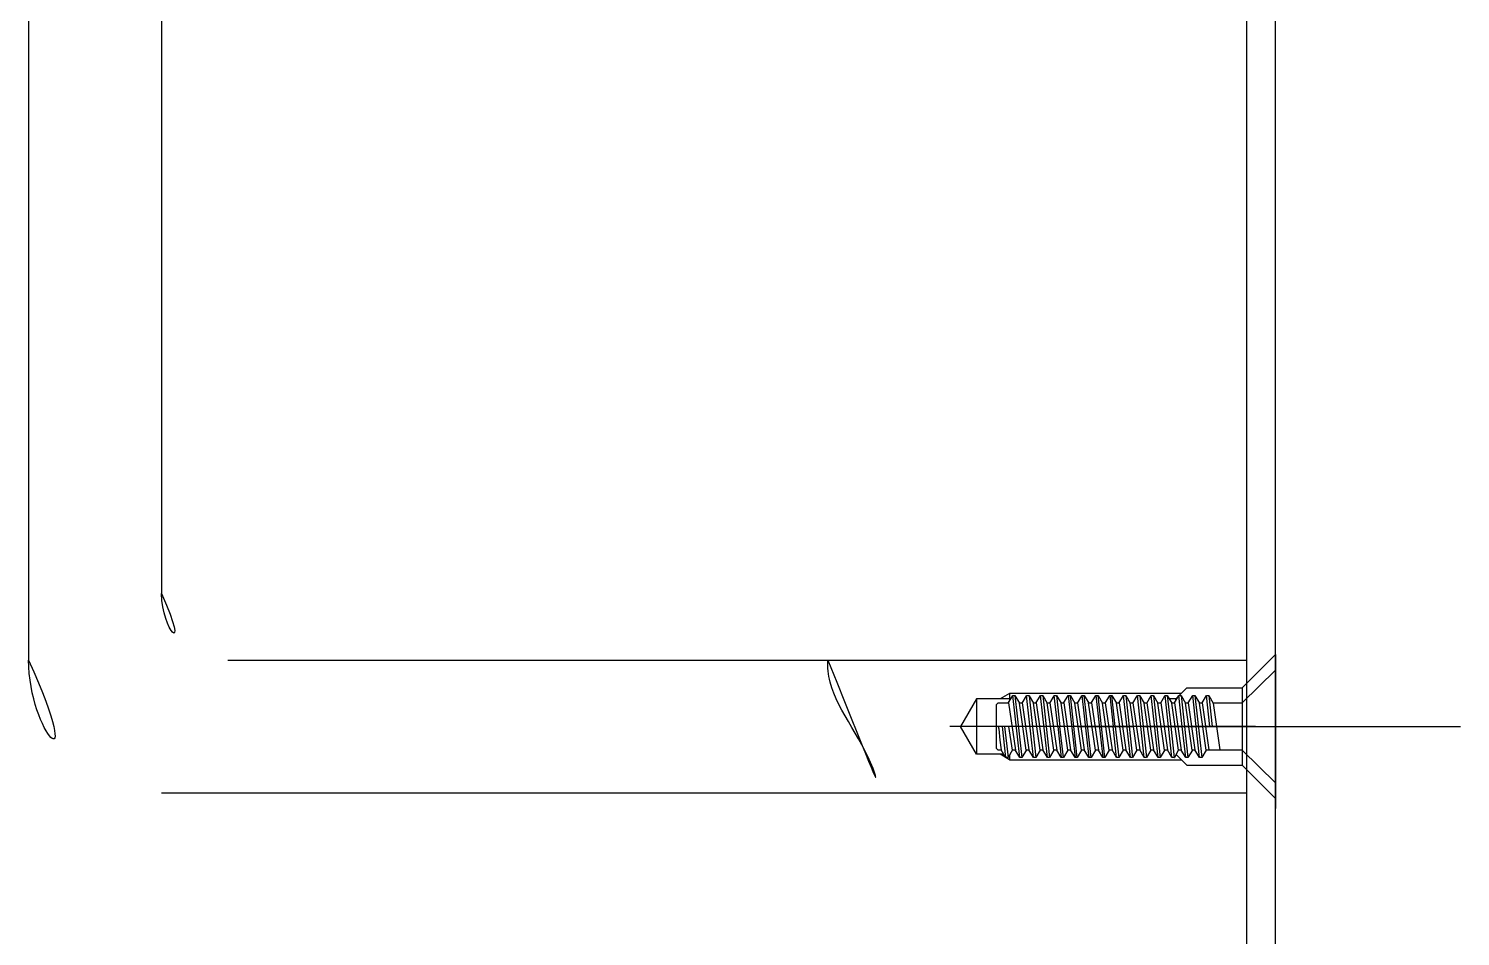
# Model space of a CAD drawing. Extents: x 16296660632 to 16296681112, y -37409619871 to -37409616634.
# Drawn here: x 16296680047.2 to 16296680111.8, y -37409617579.9 to -37409617538.9 of the extents above; entities that cross this region are included whole.
import ezdxf

# ---------------------------------------------------------------- set-up
doc = ezdxf.new("R2010")
doc.units = 0
doc.header["$LTSCALE"] = 10
doc.header["$MEASUREMENT"] = 0
doc.linetypes.add('CENTER', pattern=[2, 1.25, -0.25, 0.25, -0.25])
doc.layers.get('0').update_dxf_attribs({"linetype": 'CONTINUOUS'})
doc.layers.add('DEFAULT_1', color=7, linetype='CENTER')
doc.layers.add('MAKE2D_VISIBLE_LINES', color=7, linetype='CONTINUOUS')
pattern_1 = [(45, (16296679670.6948, -37409617806.8364), (-1.767767, 1.767767), [])]

msp = doc.modelspace()

# ---------------------------------------------------------------- hatches: boundary and pattern name
at = {"linetype": 'Continuous'}
h = msp.add_hatch(dxfattribs=at)
h.set_pattern_fill('ANSI31', color=2, scale=20, style=0)
h.set_pattern_definition(pattern_1)
edge = h.paths.add_edge_path()
edge.add_line((16296680089.992, -37409617569.128), (16296680091.062, -37409617569.128))
edge.add_line((16296680091.062, -37409617569.128), (16296680091.492, -37409617568.88))
edge.add_line((16296680091.492, -37409617568.88), (16296680099.241, -37409617568.88))
edge.add_line((16296680099.241, -37409617568.88), (16296680099.492, -37409617568.628))
edge.add_line((16296680099.492, -37409617568.628), (16296680101.992, -37409617568.628))
edge.add_line((16296680101.992, -37409617568.628), (16296680102.193, -37409617568.428))
edge.add_line((16296680102.193, -37409617568.428), (16296680102.193, -37409617568.014))
edge.add_line((16296680102.193, -37409617568.014), (16296680102.193, -37409617568.005))
edge.add_line((16296680102.193, -37409617568.005), (16296680102.193, -37409617567.378))
edge.add_line((16296680102.193, -37409617567.378), (16296680083.289, -37409617567.378))
edge.add_spline(control_points=[(16296680083.289, -37409617567.378), (16296680083.27, -37409617567.708), (16296680083.414, -37409617569.38), (16296680085.214, -37409617571.346), (16296680085.554, -37409617573.098), (16296680085.583, -37409617573.378)], knot_values=[3.822493, 3.822493, 3.822493, 3.822493, 4.3956, 6.71664, 7.154617, 7.154617, 7.154617, 7.154617], degree=3, periodic=0)
edge.add_line((16296680085.583, -37409617573.378), (16296680102.193, -37409617573.378))
edge.add_line((16296680102.193, -37409617573.378), (16296680102.193, -37409617572.329))
edge.add_line((16296680102.193, -37409617572.329), (16296680101.992, -37409617572.128))
edge.add_line((16296680101.992, -37409617572.128), (16296680099.492, -37409617572.128))
edge.add_line((16296680099.492, -37409617572.128), (16296680099.241, -37409617571.877))
edge.add_line((16296680099.241, -37409617571.877), (16296680091.492, -37409617571.877))
edge.add_line((16296680091.492, -37409617571.877), (16296680091.323, -37409617571.78))
edge.add_line((16296680091.323, -37409617571.78), (16296680091.318, -37409617571.78))
edge.add_line((16296680091.318, -37409617571.78), (16296680091.315, -37409617571.775))
edge.add_line((16296680091.315, -37409617571.775), (16296680091.062, -37409617571.628))
edge.add_line((16296680091.062, -37409617571.628), (16296680089.992, -37409617571.628))
edge.add_line((16296680089.992, -37409617571.628), (16296680089.271, -37409617570.378))
edge.add_line((16296680089.271, -37409617570.378), (16296680089.992, -37409617569.128))
h = msp.add_hatch(dxfattribs=at)
h.set_pattern_fill('ANSI31', color=2, scale=20, style=0)
h.set_pattern_definition(pattern_1)
edge = h.paths.add_edge_path()
edge.add_line((16296680089.992, -37409617569.128), (16296680091.062, -37409617569.128))
edge.add_line((16296680091.062, -37409617569.128), (16296680091.492, -37409617568.88))
edge.add_line((16296680091.492, -37409617568.88), (16296680099.241, -37409617568.88))
edge.add_line((16296680099.241, -37409617568.88), (16296680099.492, -37409617568.628))
edge.add_line((16296680099.492, -37409617568.628), (16296680101.992, -37409617568.628))
edge.add_line((16296680101.992, -37409617568.628), (16296680102.193, -37409617568.428))
edge.add_line((16296680102.193, -37409617568.428), (16296680102.193, -37409617568.014))
edge.add_line((16296680102.193, -37409617568.014), (16296680102.193, -37409617568.005))
edge.add_line((16296680102.193, -37409617568.005), (16296680102.193, -37409617567.378))
edge.add_line((16296680102.193, -37409617567.378), (16296680083.289, -37409617567.378))
edge.add_spline(control_points=[(16296680083.289, -37409617567.378), (16296680083.27, -37409617567.708), (16296680083.414, -37409617569.38), (16296680085.214, -37409617571.346), (16296680085.554, -37409617573.098), (16296680085.583, -37409617573.378)], knot_values=[3.822493, 3.822493, 3.822493, 3.822493, 4.3956, 6.71664, 7.154617, 7.154617, 7.154617, 7.154617], degree=3, periodic=0)
edge.add_line((16296680085.583, -37409617573.378), (16296680102.193, -37409617573.378))
edge.add_line((16296680102.193, -37409617573.378), (16296680102.193, -37409617572.329))
edge.add_line((16296680102.193, -37409617572.329), (16296680101.992, -37409617572.128))
edge.add_line((16296680101.992, -37409617572.128), (16296680099.492, -37409617572.128))
edge.add_line((16296680099.492, -37409617572.128), (16296680099.241, -37409617571.877))
edge.add_line((16296680099.241, -37409617571.877), (16296680091.492, -37409617571.877))
edge.add_line((16296680091.492, -37409617571.877), (16296680091.323, -37409617571.78))
edge.add_line((16296680091.323, -37409617571.78), (16296680091.318, -37409617571.78))
edge.add_line((16296680091.318, -37409617571.78), (16296680091.315, -37409617571.775))
edge.add_line((16296680091.315, -37409617571.775), (16296680091.062, -37409617571.628))
edge.add_line((16296680091.062, -37409617571.628), (16296680089.992, -37409617571.628))
edge.add_line((16296680089.992, -37409617571.628), (16296680089.271, -37409617570.378))
edge.add_line((16296680089.271, -37409617570.378), (16296680089.992, -37409617569.128))

# ---------------------------------------------------------------- linework, layer by layer
at = {"color": 7, "linetype": 'Continuous'}
for p, q in [((16296680102.192, -37409617032.378), (16296680102.192, -37409617693.078)), ((16296680103.492, -37409617692.878), (16296680103.492, -37409617032.378)), ((16296680091.492, -37409617568.88), (16296680091.492, -37409617569.215)), ((16296680091.492, -37409617568.88), (16296680091.492, -37409617569.215)), ((16296680089.992, -37409617569.128), (16296680089.992, -37409617571.628)), ((16296680089.992, -37409617569.128), (16296680089.992, -37409617571.628)), ((16296680091.492, -37409617571.667), (16296680091.492, -37409617571.877)), ((16296680091.492, -37409617571.667), (16296680091.492, -37409617571.877))]:
    msp.add_line(p, q, dxfattribs=at)
at = {"color": 7}
for p, q in [((16296680047.192, -37409617508.378), (16296680047.192, -37409617567.378)), ((16296680053.192, -37409617511.378), (16296680053.192, -37409617564.378)), ((16296680056.192, -37409617567.378), (16296680102.192, -37409617567.378)), ((16296680053.192, -37409617573.378), (16296680102.192, -37409617573.378))]:
    msp.add_line(p, q, dxfattribs=at)
at = {"linetype": 'Continuous'}
for p, q in [((16296680103.492, -37409617567.128), (16296680101.992, -37409617568.628)), ((16296680103.492, -37409617567.128), (16296680101.992, -37409617568.628)), ((16296680103.492, -37409617567.128), (16296680103.492, -37409617573.628)), ((16296680103.492, -37409617567.128), (16296680103.492, -37409617573.628)), ((16296680102.193, -37409617568.014), (16296680102.193, -37409617570.378)), ((16296680102.193, -37409617568.014), (16296680102.193, -37409617570.378)), ((16296680091.492, -37409617568.88), (16296680091.062, -37409617569.128)), ((16296680091.492, -37409617568.88), (16296680091.062, -37409617569.128)), ((16296680099.492, -37409617568.628), (16296680098.992, -37409617569.128)), ((16296680099.492, -37409617568.628), (16296680098.992, -37409617569.128)), ((16296680101.992, -37409617568.628), (16296680101.992, -37409617569.313)), ((16296680101.992, -37409617568.628), (16296680101.992, -37409617569.313)), ((16296680089.992, -37409617569.128), (16296680089.271, -37409617570.378)), ((16296680089.992, -37409617569.128), (16296680089.271, -37409617570.378)), ((16296680091.492, -37409617569.128), (16296680089.992, -37409617569.128)), ((16296680091.492, -37409617569.128), (16296680089.992, -37409617569.128)), ((16296680098.992, -37409617569.128), (16296680098.702, -37409617569.128)), ((16296680098.992, -37409617569.128), (16296680098.702, -37409617569.128)), ((16296680098.992, -37409617569.215), (16296680098.992, -37409617569.128)), ((16296680098.992, -37409617569.215), (16296680098.992, -37409617569.128)), ((16296680089.992, -37409617571.628), (16296680089.271, -37409617570.378)), ((16296680089.992, -37409617571.628), (16296680089.271, -37409617570.378)), ((16296680102.193, -37409617570.478), (16296680102.193, -37409617574.077)), ((16296680102.193, -37409617570.478), (16296680102.193, -37409617574.077)), ((16296680103.493, -37409617570.478), (16296680103.493, -37409617574.077)), ((16296680103.493, -37409617570.478), (16296680103.493, -37409617574.077)), ((16296680091.23, -37409617571.628), (16296680089.992, -37409617571.628)), ((16296680091.23, -37409617571.628), (16296680089.992, -37409617571.628)), ((16296680091.492, -37409617571.877), (16296680091.062, -37409617571.628)), ((16296680091.492, -37409617571.877), (16296680091.062, -37409617571.628)), ((16296680099.492, -37409617572.128), (16296680099.007, -37409617571.642)), ((16296680099.492, -37409617572.128), (16296680099.007, -37409617571.642)), ((16296680101.992, -37409617571.445), (16296680101.992, -37409617572.128)), ((16296680101.992, -37409617571.445), (16296680101.992, -37409617572.128)), ((16296680103.492, -37409617573.628), (16296680101.992, -37409617572.128)), ((16296680103.492, -37409617573.628), (16296680101.992, -37409617572.128))]:
    msp.add_line(p, q, dxfattribs=at)
at = {"color": 2, "linetype": 'Continuous'}
for p, q in [((16296680101.992, -37409617569.313), (16296680103.492, -37409617567.838)), ((16296680101.992, -37409617569.313), (16296680103.492, -37409617567.838)), ((16296680100.675, -37409617569.313), (16296680101.992, -37409617569.313)), ((16296680100.675, -37409617569.313), (16296680101.992, -37409617569.313)), ((16296680101.992, -37409617569.313), (16296680101.992, -37409617571.445)), ((16296680101.992, -37409617569.313), (16296680101.992, -37409617571.445)), ((16296680099.447, -37409617571.78), (16296680099.246, -37409617571.441)), ((16296680099.447, -37409617571.78), (16296680099.246, -37409617571.441)), ((16296680101.993, -37409617571.445), (16296680103.493, -37409617572.919)), ((16296680101.993, -37409617571.445), (16296680103.493, -37409617572.919))]:
    msp.add_line(p, q, dxfattribs=at)
at = {"linetype": 'CENTER'}
for p, q in [((16296680099.241, -37409617568.88), (16296680091.492, -37409617568.88)), ((16296680099.241, -37409617568.88), (16296680091.492, -37409617568.88)), ((16296680099.492, -37409617568.628), (16296680101.992, -37409617568.628)), ((16296680099.492, -37409617568.628), (16296680101.992, -37409617568.628)), ((16296680091.492, -37409617571.877), (16296680099.241, -37409617571.877)), ((16296680091.492, -37409617571.877), (16296680099.241, -37409617571.877)), ((16296680099.492, -37409617572.128), (16296680101.992, -37409617572.128)), ((16296680099.492, -37409617572.128), (16296680101.992, -37409617572.128))]:
    msp.add_line(p, q, dxfattribs=at)
at = {"color": 2}
for p, q in [((16296680099.436, -37409617569.316), (16296680099.559, -37409617569.316)), ((16296680099.436, -37409617569.316), (16296680099.559, -37409617569.316)), ((16296680100.056, -37409617569.316), (16296680100.186, -37409617569.316)), ((16296680100.056, -37409617569.316), (16296680100.186, -37409617569.316))]:
    msp.add_line(p, q, dxfattribs=at)
at = {"color": 1, "linetype": 'CENTER', "ltscale": 0.2}
for p, q in [((16296680094.608, -37409617570.378), (16296680111.695, -37409617570.378)), ((16296680094.608, -37409617570.378), (16296680111.695, -37409617570.378)), ((16296680097.537, -37409617570.378), (16296680111.848, -37409617570.378)), ((16296680097.537, -37409617570.378), (16296680111.848, -37409617570.378)), ((16296680099.492, -37409617570.378), (16296680103.77, -37409617570.378)), ((16296680099.492, -37409617570.378), (16296680103.77, -37409617570.378))]:
    msp.add_line(p, q, dxfattribs=at)
at = {"color": 7}
for centre, radius in [((16296680056.192, -37409617564.378), 3), ((16296680053.192, -37409617567.378), 6)]:
    msp.add_arc(centre, radius, 180, 270, dxfattribs=at)
at = {"color": 0, "linetype": 'Continuous'}
msp.add_open_spline([(16296680083.289, -37409617567.378), (16296680083.27, -37409617567.708), (16296680083.414, -37409617569.38), (16296680085.214, -37409617571.346), (16296680085.554, -37409617573.098), (16296680085.583, -37409617573.378)], degree=3, knots=[3.822493, 3.822493, 3.822493, 3.822493, 4.3956, 6.71664, 7.154617, 7.154617, 7.154617, 7.154617], dxfattribs=at)
msp.add_open_spline([(16296680083.289, -37409617567.378), (16296680083.27, -37409617567.708), (16296680083.414, -37409617569.38), (16296680085.214, -37409617571.346), (16296680085.554, -37409617573.098), (16296680085.583, -37409617573.378)], degree=3, knots=[3.822493, 3.822493, 3.822493, 3.822493, 4.3956, 6.71664, 7.154617, 7.154617, 7.154617, 7.154617], dxfattribs=at)
at = {"layer": 'DEFAULT_1', "color": 1, "linetype": 'CENTER'}
msp.add_line((16296680102.59, -37409617570.378), (16296680088.786, -37409617570.378), dxfattribs=at)
msp.add_line((16296680102.59, -37409617570.378), (16296680088.786, -37409617570.378), dxfattribs=at)
at = {"layer": 'MAKE2D_VISIBLE_LINES', "color": 2}
for p, q in [((16296680091.432, -37409617569.32), (16296680091.637, -37409617568.977)), ((16296680091.432, -37409617569.32), (16296680091.637, -37409617568.977)), ((16296680091.947, -37409617571.779), (16296680091.637, -37409617568.977)), ((16296680091.637, -37409617568.977), (16296680091.735, -37409617568.977)), ((16296680091.947, -37409617571.779), (16296680091.637, -37409617568.977)), ((16296680091.637, -37409617568.977), (16296680091.735, -37409617568.977)), ((16296680091.735, -37409617568.977), (16296680092.047, -37409617571.779)), ((16296680091.735, -37409617568.977), (16296680091.941, -37409617569.325)), ((16296680091.735, -37409617568.977), (16296680092.047, -37409617571.779)), ((16296680091.735, -37409617568.977), (16296680091.941, -37409617569.325)), ((16296680092.057, -37409617569.32), (16296680092.251, -37409617568.985)), ((16296680092.057, -37409617569.32), (16296680092.251, -37409617568.985)), ((16296680092.259, -37409617568.977), (16296680092.251, -37409617568.985)), ((16296680092.259, -37409617568.977), (16296680092.251, -37409617568.985)), ((16296680092.573, -37409617571.78), (16296680092.26, -37409617568.977)), ((16296680092.573, -37409617571.78), (16296680092.26, -37409617568.977)), ((16296680092.261, -37409617568.977), (16296680092.36, -37409617568.977)), ((16296680092.261, -37409617568.977), (16296680092.36, -37409617568.977)), ((16296680092.369, -37409617568.985), (16296680092.672, -37409617571.78)), ((16296680092.369, -37409617568.985), (16296680092.672, -37409617571.78)), ((16296680092.37, -37409617568.986), (16296680092.566, -37409617569.325)), ((16296680092.37, -37409617568.986), (16296680092.566, -37409617569.325)), ((16296680092.682, -37409617569.32), (16296680092.886, -37409617568.977)), ((16296680092.682, -37409617569.32), (16296680092.886, -37409617568.977)), ((16296680092.886, -37409617568.977), (16296680092.985, -37409617568.977)), ((16296680092.886, -37409617568.977), (16296680092.985, -37409617568.977)), ((16296680093.197, -37409617571.78), (16296680092.886, -37409617568.978)), ((16296680093.197, -37409617571.78), (16296680092.886, -37409617568.978)), ((16296680092.985, -37409617568.977), (16296680093.296, -37409617571.78)), ((16296680092.985, -37409617568.977), (16296680093.192, -37409617569.325)), ((16296680092.985, -37409617568.977), (16296680093.296, -37409617571.78)), ((16296680092.985, -37409617568.977), (16296680093.192, -37409617569.325)), ((16296680093.307, -37409617569.32), (16296680093.501, -37409617568.985)), ((16296680093.307, -37409617569.32), (16296680093.501, -37409617568.985)), ((16296680093.666, -37409617570.378), (16296680093.51, -37409617568.977)), ((16296680093.666, -37409617570.378), (16296680093.51, -37409617568.977)), ((16296680093.511, -37409617568.977), (16296680093.61, -37409617568.977)), ((16296680093.511, -37409617568.977), (16296680093.61, -37409617568.977)), ((16296680093.61, -37409617568.977), (16296680093.766, -37409617570.378)), ((16296680093.61, -37409617568.977), (16296680093.816, -37409617569.325)), ((16296680093.61, -37409617568.977), (16296680093.766, -37409617570.378)), ((16296680093.61, -37409617568.977), (16296680093.816, -37409617569.325)), ((16296680093.932, -37409617569.32), (16296680094.137, -37409617568.977)), ((16296680093.932, -37409617569.32), (16296680094.137, -37409617568.977)), ((16296680094.136, -37409617568.977), (16296680094.235, -37409617568.977)), ((16296680094.136, -37409617568.977), (16296680094.235, -37409617568.977)), ((16296680094.137, -37409617568.977), (16296680094.447, -37409617571.779)), ((16296680094.137, -37409617568.977), (16296680094.447, -37409617571.779)), ((16296680094.546, -37409617571.781), (16296680094.235, -37409617568.977)), ((16296680094.235, -37409617568.977), (16296680094.441, -37409617569.325)), ((16296680094.546, -37409617571.781), (16296680094.235, -37409617568.977)), ((16296680094.235, -37409617568.977), (16296680094.441, -37409617569.325)), ((16296680094.557, -37409617569.32), (16296680094.751, -37409617568.985)), ((16296680094.557, -37409617569.32), (16296680094.751, -37409617568.985)), ((16296680094.751, -37409617568.985), (16296680094.759, -37409617568.977)), ((16296680094.751, -37409617568.985), (16296680094.759, -37409617568.977)), ((16296680094.76, -37409617568.977), (16296680095.073, -37409617571.78)), ((16296680094.76, -37409617568.977), (16296680095.073, -37409617571.78)), ((16296680094.761, -37409617568.977), (16296680094.86, -37409617568.977)), ((16296680094.761, -37409617568.977), (16296680094.86, -37409617568.977)), ((16296680095.173, -37409617571.78), (16296680094.86, -37409617568.977)), ((16296680094.86, -37409617568.977), (16296680095.066, -37409617569.325)), ((16296680095.173, -37409617571.78), (16296680094.86, -37409617568.977)), ((16296680094.86, -37409617568.977), (16296680095.066, -37409617569.325)), ((16296680095.182, -37409617569.32), (16296680095.387, -37409617568.977)), ((16296680095.182, -37409617569.32), (16296680095.387, -37409617568.977)), ((16296680095.387, -37409617568.977), (16296680095.697, -37409617571.78)), ((16296680095.387, -37409617568.977), (16296680095.485, -37409617568.977)), ((16296680095.387, -37409617568.977), (16296680095.697, -37409617571.78)), ((16296680095.387, -37409617568.977), (16296680095.485, -37409617568.977)), ((16296680095.796, -37409617571.78), (16296680095.485, -37409617568.977)), ((16296680095.485, -37409617568.977), (16296680095.692, -37409617569.325)), ((16296680095.796, -37409617571.78), (16296680095.485, -37409617568.977)), ((16296680095.485, -37409617568.977), (16296680095.692, -37409617569.325)), ((16296680095.807, -37409617569.32), (16296680096.012, -37409617568.977)), ((16296680095.807, -37409617569.32), (16296680096.012, -37409617568.977)), ((16296680096.012, -37409617568.977), (16296680096.166, -37409617570.378)), ((16296680096.012, -37409617568.977), (16296680096.11, -37409617568.977)), ((16296680096.012, -37409617568.977), (16296680096.166, -37409617570.378)), ((16296680096.012, -37409617568.977), (16296680096.11, -37409617568.977)), ((16296680096.266, -37409617570.378), (16296680096.11, -37409617568.977)), ((16296680096.11, -37409617568.977), (16296680096.316, -37409617569.325)), ((16296680096.266, -37409617570.378), (16296680096.11, -37409617568.977)), ((16296680096.11, -37409617568.977), (16296680096.316, -37409617569.325)), ((16296680096.432, -37409617569.32), (16296680096.636, -37409617568.977)), ((16296680096.432, -37409617569.32), (16296680096.636, -37409617568.977)), ((16296680096.636, -37409617568.977), (16296680096.735, -37409617568.977)), ((16296680096.636, -37409617568.977), (16296680096.735, -37409617568.977)), ((16296680096.947, -37409617571.779), (16296680096.637, -37409617568.977)), ((16296680096.947, -37409617571.779), (16296680096.637, -37409617568.977)), ((16296680096.735, -37409617568.977), (16296680097.047, -37409617571.779)), ((16296680096.735, -37409617568.977), (16296680096.941, -37409617569.325)), ((16296680096.735, -37409617568.977), (16296680097.047, -37409617571.779)), ((16296680096.735, -37409617568.977), (16296680096.941, -37409617569.325)), ((16296680097.057, -37409617569.32), (16296680097.251, -37409617568.985)), ((16296680097.057, -37409617569.32), (16296680097.251, -37409617568.985)), ((16296680097.259, -37409617568.977), (16296680097.251, -37409617568.985)), ((16296680097.259, -37409617568.977), (16296680097.251, -37409617568.985)), ((16296680097.563, -37409617571.771), (16296680097.26, -37409617568.977)), ((16296680097.563, -37409617571.771), (16296680097.26, -37409617568.977)), ((16296680097.261, -37409617568.977), (16296680097.36, -37409617568.977)), ((16296680097.261, -37409617568.977), (16296680097.36, -37409617568.977)), ((16296680097.369, -37409617568.985), (16296680097.672, -37409617571.78)), ((16296680097.369, -37409617568.985), (16296680097.672, -37409617571.78)), ((16296680097.37, -37409617568.986), (16296680097.566, -37409617569.325)), ((16296680097.37, -37409617568.986), (16296680097.566, -37409617569.325)), ((16296680097.682, -37409617569.32), (16296680097.886, -37409617568.977)), ((16296680097.682, -37409617569.32), (16296680097.886, -37409617568.977)), ((16296680097.886, -37409617568.977), (16296680097.985, -37409617568.977)), ((16296680097.886, -37409617568.977), (16296680097.985, -37409617568.977)), ((16296680098.197, -37409617571.78), (16296680097.886, -37409617568.978)), ((16296680098.197, -37409617571.78), (16296680097.886, -37409617568.978)), ((16296680097.985, -37409617568.977), (16296680098.296, -37409617571.78)), ((16296680097.985, -37409617568.977), (16296680098.192, -37409617569.325)), ((16296680097.985, -37409617568.977), (16296680098.296, -37409617571.78)), ((16296680097.985, -37409617568.977), (16296680098.192, -37409617569.325)), ((16296680098.314, -37409617569.316), (16296680098.501, -37409617568.985)), ((16296680098.314, -37409617569.316), (16296680098.501, -37409617568.985)), ((16296680098.666, -37409617570.378), (16296680098.51, -37409617568.977)), ((16296680098.666, -37409617570.378), (16296680098.51, -37409617568.977)), ((16296680098.511, -37409617568.977), (16296680098.61, -37409617568.977)), ((16296680098.511, -37409617568.977), (16296680098.61, -37409617568.977)), ((16296680098.61, -37409617568.977), (16296680098.766, -37409617570.378)), ((16296680098.61, -37409617568.977), (16296680098.816, -37409617569.325)), ((16296680098.61, -37409617568.977), (16296680098.766, -37409617570.378)), ((16296680098.61, -37409617568.977), (16296680098.816, -37409617569.325)), ((16296680098.939, -37409617569.316), (16296680099.135, -37409617568.977)), ((16296680098.939, -37409617569.316), (16296680099.135, -37409617568.977)), ((16296680099.291, -37409617570.378), (16296680099.135, -37409617568.977)), ((16296680099.291, -37409617570.378), (16296680099.135, -37409617568.977)), ((16296680099.136, -37409617568.977), (16296680099.235, -37409617568.977)), ((16296680099.136, -37409617568.977), (16296680099.235, -37409617568.977)), ((16296680099.235, -37409617568.977), (16296680099.391, -37409617570.378)), ((16296680099.235, -37409617568.977), (16296680099.441, -37409617569.325)), ((16296680099.235, -37409617568.977), (16296680099.391, -37409617570.378)), ((16296680099.235, -37409617568.977), (16296680099.441, -37409617569.325)), ((16296680099.559, -37409617569.316), (16296680099.759, -37409617568.981)), ((16296680099.559, -37409617569.316), (16296680099.759, -37409617568.981)), ((16296680100.07, -37409617571.784), (16296680099.759, -37409617568.981)), ((16296680099.759, -37409617568.981), (16296680099.858, -37409617568.981)), ((16296680100.07, -37409617571.784), (16296680099.759, -37409617568.981)), ((16296680099.759, -37409617568.981), (16296680099.858, -37409617568.981)), ((16296680099.858, -37409617568.981), (16296680100.168, -37409617571.784)), ((16296680099.858, -37409617568.981), (16296680100.064, -37409617569.329)), ((16296680099.858, -37409617568.981), (16296680100.168, -37409617571.784)), ((16296680099.858, -37409617568.981), (16296680100.064, -37409617569.329)), ((16296680100.186, -37409617569.313), (16296680100.383, -37409617568.981)), ((16296680100.186, -37409617569.313), (16296680100.383, -37409617568.981)), ((16296680100.539, -37409617570.382), (16296680100.383, -37409617568.981)), ((16296680100.539, -37409617570.382), (16296680100.383, -37409617568.981)), ((16296680100.384, -37409617568.981), (16296680100.483, -37409617568.981)), ((16296680100.384, -37409617568.981), (16296680100.483, -37409617568.981)), ((16296680100.483, -37409617568.981), (16296680100.639, -37409617570.382)), ((16296680100.483, -37409617568.981), (16296680100.68, -37409617569.322)), ((16296680100.483, -37409617568.981), (16296680100.639, -37409617570.382)), ((16296680100.483, -37409617568.981), (16296680100.68, -37409617569.322)), ((16296680090.979, -37409617569.316), (16296680090.904, -37409617569.391)), ((16296680090.979, -37409617569.316), (16296680090.904, -37409617569.391)), ((16296680090.904, -37409617571.366), (16296680090.904, -37409617569.391)), ((16296680090.904, -37409617571.366), (16296680090.904, -37409617569.391)), ((16296680090.979, -37409617569.316), (16296680091.439, -37409617569.316)), ((16296680090.979, -37409617569.316), (16296680091.439, -37409617569.316)), ((16296680091.439, -37409617569.316), (16296680091.752, -37409617571.441)), ((16296680091.439, -37409617569.316), (16296680091.752, -37409617571.441)), ((16296680091.936, -37409617569.316), (16296680092.064, -37409617569.316)), ((16296680091.936, -37409617569.316), (16296680092.064, -37409617569.316)), ((16296680092.243, -37409617571.441), (16296680091.941, -37409617569.325)), ((16296680092.243, -37409617571.441), (16296680091.941, -37409617569.325)), ((16296680092.064, -37409617569.316), (16296680092.366, -37409617571.432)), ((16296680092.064, -37409617569.316), (16296680092.366, -37409617571.432)), ((16296680092.561, -37409617569.316), (16296680092.689, -37409617569.316)), ((16296680092.561, -37409617569.316), (16296680092.689, -37409617569.316)), ((16296680092.868, -37409617571.441), (16296680092.566, -37409617569.325)), ((16296680092.868, -37409617571.441), (16296680092.566, -37409617569.325)), ((16296680092.689, -37409617569.316), (16296680092.991, -37409617571.432)), ((16296680092.689, -37409617569.316), (16296680092.991, -37409617571.432)), ((16296680093.493, -37409617571.441), (16296680093.181, -37409617569.316)), ((16296680093.493, -37409617571.441), (16296680093.181, -37409617569.316)), ((16296680093.182, -37409617569.316), (16296680093.314, -37409617569.316)), ((16296680093.182, -37409617569.316), (16296680093.314, -37409617569.316)), ((16296680093.314, -37409617569.316), (16296680093.627, -37409617571.441)), ((16296680093.314, -37409617569.316), (16296680093.627, -37409617571.441)), ((16296680093.811, -37409617569.316), (16296680093.939, -37409617569.316)), ((16296680093.811, -37409617569.316), (16296680093.939, -37409617569.316)), ((16296680094.118, -37409617571.441), (16296680093.816, -37409617569.325)), ((16296680094.118, -37409617571.441), (16296680093.816, -37409617569.325)), ((16296680093.939, -37409617569.316), (16296680094.241, -37409617571.431)), ((16296680093.939, -37409617569.316), (16296680094.241, -37409617571.431)), ((16296680094.436, -37409617569.316), (16296680094.564, -37409617569.316)), ((16296680094.436, -37409617569.316), (16296680094.564, -37409617569.316)), ((16296680094.743, -37409617571.441), (16296680094.441, -37409617569.325)), ((16296680094.743, -37409617571.441), (16296680094.441, -37409617569.325)), ((16296680094.564, -37409617569.316), (16296680094.866, -37409617571.432)), ((16296680094.564, -37409617569.316), (16296680094.866, -37409617571.432)), ((16296680095.368, -37409617571.441), (16296680095.056, -37409617569.316)), ((16296680095.368, -37409617571.441), (16296680095.056, -37409617569.316)), ((16296680095.057, -37409617569.316), (16296680095.189, -37409617569.316)), ((16296680095.057, -37409617569.316), (16296680095.189, -37409617569.316)), ((16296680095.189, -37409617569.316), (16296680095.502, -37409617571.441)), ((16296680095.189, -37409617569.316), (16296680095.502, -37409617571.441)), ((16296680095.688, -37409617569.32), (16296680095.681, -37409617569.316)), ((16296680095.688, -37409617569.32), (16296680095.681, -37409617569.316)), ((16296680095.686, -37409617569.316), (16296680095.814, -37409617569.316)), ((16296680095.686, -37409617569.316), (16296680095.814, -37409617569.316)), ((16296680095.993, -37409617571.441), (16296680095.692, -37409617569.325)), ((16296680095.993, -37409617571.441), (16296680095.692, -37409617569.325)), ((16296680095.814, -37409617569.316), (16296680096.116, -37409617571.432)), ((16296680095.814, -37409617569.316), (16296680096.116, -37409617571.432)), ((16296680096.311, -37409617569.316), (16296680096.439, -37409617569.316)), ((16296680096.311, -37409617569.316), (16296680096.439, -37409617569.316)), ((16296680096.618, -37409617571.441), (16296680096.316, -37409617569.325)), ((16296680096.618, -37409617571.441), (16296680096.316, -37409617569.325)), ((16296680096.439, -37409617569.316), (16296680096.741, -37409617571.431)), ((16296680096.439, -37409617569.316), (16296680096.741, -37409617571.431)), ((16296680097.243, -37409617571.441), (16296680096.931, -37409617569.316)), ((16296680097.243, -37409617571.441), (16296680096.931, -37409617569.316)), ((16296680096.932, -37409617569.316), (16296680097.064, -37409617569.316)), ((16296680096.932, -37409617569.316), (16296680097.064, -37409617569.316)), ((16296680097.064, -37409617569.316), (16296680097.366, -37409617571.432)), ((16296680097.064, -37409617569.316), (16296680097.366, -37409617571.432)), ((16296680097.561, -37409617569.316), (16296680097.689, -37409617569.316)), ((16296680097.561, -37409617569.316), (16296680097.689, -37409617569.316)), ((16296680097.868, -37409617571.441), (16296680097.566, -37409617569.325)), ((16296680097.868, -37409617571.441), (16296680097.566, -37409617569.325)), ((16296680097.689, -37409617569.316), (16296680097.991, -37409617571.432)), ((16296680097.689, -37409617569.316), (16296680097.991, -37409617571.432)), ((16296680098.186, -37409617569.316), (16296680098.314, -37409617569.316)), ((16296680098.186, -37409617569.316), (16296680098.314, -37409617569.316)), ((16296680098.493, -37409617571.441), (16296680098.192, -37409617569.325)), ((16296680098.493, -37409617571.441), (16296680098.192, -37409617569.325)), ((16296680098.314, -37409617569.316), (16296680098.616, -37409617571.432)), ((16296680098.314, -37409617569.316), (16296680098.616, -37409617571.432)), ((16296680098.811, -37409617569.316), (16296680098.939, -37409617569.316)), ((16296680098.811, -37409617569.316), (16296680098.939, -37409617569.316)), ((16296680099.118, -37409617571.441), (16296680098.816, -37409617569.325)), ((16296680099.118, -37409617571.441), (16296680098.816, -37409617569.325)), ((16296680098.939, -37409617569.316), (16296680099.246, -37409617571.441)), ((16296680098.939, -37409617569.316), (16296680099.246, -37409617571.441)), ((16296680099.743, -37409617571.441), (16296680099.441, -37409617569.325)), ((16296680099.743, -37409617571.441), (16296680099.441, -37409617569.325)), ((16296680099.559, -37409617569.316), (16296680099.864, -37409617571.435)), ((16296680099.559, -37409617569.316), (16296680099.864, -37409617571.435)), ((16296680100.366, -37409617571.445), (16296680100.064, -37409617569.329)), ((16296680100.366, -37409617571.445), (16296680100.064, -37409617569.329)), ((16296680100.186, -37409617569.313), (16296680100.489, -37409617571.436)), ((16296680100.186, -37409617569.313), (16296680100.489, -37409617571.436)), ((16296680100.68, -37409617569.322), (16296680100.982, -37409617571.437)), ((16296680100.68, -37409617569.322), (16296680100.982, -37409617571.437)), ((16296680091.166, -37409617570.378), (16296680090.971, -37409617570.378)), ((16296680091.166, -37409617570.378), (16296680090.971, -37409617570.378)), ((16296680091.166, -37409617570.378), (16296680090.971, -37409617570.378)), ((16296680091.166, -37409617570.378), (16296680090.971, -37409617570.378)), ((16296680091.322, -37409617571.78), (16296680091.166, -37409617570.378)), ((16296680091.266, -37409617570.378), (16296680091.166, -37409617570.378)), ((16296680091.266, -37409617570.378), (16296680091.166, -37409617570.378)), ((16296680091.322, -37409617571.78), (16296680091.166, -37409617570.378)), ((16296680091.266, -37409617570.378), (16296680091.166, -37409617570.378)), ((16296680091.266, -37409617570.378), (16296680091.166, -37409617570.378)), ((16296680091.266, -37409617570.378), (16296680091.422, -37409617571.78)), ((16296680091.462, -37409617570.378), (16296680091.266, -37409617570.378)), ((16296680091.462, -37409617570.378), (16296680091.266, -37409617570.378)), ((16296680091.266, -37409617570.378), (16296680091.422, -37409617571.78)), ((16296680091.462, -37409617570.378), (16296680091.266, -37409617570.378)), ((16296680091.462, -37409617570.378), (16296680091.266, -37409617570.378)), ((16296680091.618, -37409617571.441), (16296680091.462, -37409617570.378)), ((16296680091.618, -37409617571.441), (16296680091.462, -37409617570.378)), ((16296680093.666, -37409617570.378), (16296680093.822, -37409617571.78)), ((16296680093.666, -37409617570.378), (16296680093.822, -37409617571.78)), ((16296680093.92, -37409617571.78), (16296680093.766, -37409617570.378)), ((16296680093.92, -37409617571.78), (16296680093.766, -37409617570.378)), ((16296680096.322, -37409617571.78), (16296680096.166, -37409617570.378)), ((16296680096.322, -37409617571.78), (16296680096.166, -37409617570.378)), ((16296680096.266, -37409617570.378), (16296680096.422, -37409617571.78)), ((16296680096.266, -37409617570.378), (16296680096.422, -37409617571.78)), ((16296680098.822, -37409617571.78), (16296680098.666, -37409617570.378)), ((16296680098.822, -37409617571.78), (16296680098.666, -37409617570.378)), ((16296680098.766, -37409617570.378), (16296680098.922, -37409617571.78)), ((16296680098.766, -37409617570.378), (16296680098.922, -37409617571.78)), ((16296680099.447, -37409617571.78), (16296680099.291, -37409617570.378)), ((16296680099.447, -37409617571.78), (16296680099.291, -37409617570.378)), ((16296680099.391, -37409617570.378), (16296680099.547, -37409617571.78)), ((16296680099.391, -37409617570.378), (16296680099.547, -37409617571.78)), ((16296680090.979, -37409617571.441), (16296680090.904, -37409617571.366)), ((16296680090.979, -37409617571.441), (16296680090.904, -37409617571.366)), ((16296680091.121, -37409617571.441), (16296680090.979, -37409617571.441)), ((16296680091.121, -37409617571.441), (16296680090.979, -37409617571.441)), ((16296680091.314, -37409617571.772), (16296680091.116, -37409617571.432)), ((16296680091.314, -37409617571.772), (16296680091.116, -37409617571.432)), ((16296680091.626, -37409617571.437), (16296680091.431, -37409617571.772)), ((16296680091.626, -37409617571.437), (16296680091.431, -37409617571.772)), ((16296680091.751, -37409617571.441), (16296680091.618, -37409617571.441)), ((16296680091.751, -37409617571.441), (16296680091.618, -37409617571.441)), ((16296680091.947, -37409617571.779), (16296680091.741, -37409617571.431)), ((16296680091.947, -37409617571.779), (16296680091.741, -37409617571.431)), ((16296680092.251, -37409617571.437), (16296680092.046, -37409617571.779)), ((16296680092.251, -37409617571.437), (16296680092.046, -37409617571.779)), ((16296680092.372, -37409617571.441), (16296680092.243, -37409617571.441)), ((16296680092.372, -37409617571.441), (16296680092.243, -37409617571.441)), ((16296680092.573, -37409617571.78), (16296680092.366, -37409617571.431)), ((16296680092.573, -37409617571.78), (16296680092.366, -37409617571.431)), ((16296680092.874, -37409617571.441), (16296680092.681, -37409617571.772)), ((16296680092.874, -37409617571.441), (16296680092.681, -37409617571.772)), ((16296680092.996, -37409617571.441), (16296680092.868, -37409617571.441)), ((16296680092.996, -37409617571.441), (16296680092.868, -37409617571.441)), ((16296680093.197, -37409617571.78), (16296680092.991, -37409617571.432)), ((16296680093.197, -37409617571.78), (16296680092.991, -37409617571.432)), ((16296680093.493, -37409617571.442), (16296680093.296, -37409617571.78)), ((16296680093.493, -37409617571.442), (16296680093.296, -37409617571.78)), ((16296680093.626, -37409617571.441), (16296680093.493, -37409617571.441)), ((16296680093.626, -37409617571.441), (16296680093.493, -37409617571.441)), ((16296680093.822, -37409617571.78), (16296680093.626, -37409617571.441)), ((16296680093.822, -37409617571.78), (16296680093.626, -37409617571.441)), ((16296680094.118, -37409617571.441), (16296680093.92, -37409617571.78)), ((16296680094.118, -37409617571.441), (16296680093.92, -37409617571.78)), ((16296680094.246, -37409617571.441), (16296680094.118, -37409617571.441)), ((16296680094.246, -37409617571.441), (16296680094.118, -37409617571.441)), ((16296680094.447, -37409617571.779), (16296680094.241, -37409617571.431)), ((16296680094.447, -37409617571.779), (16296680094.241, -37409617571.431)), ((16296680094.743, -37409617571.441), (16296680094.546, -37409617571.779)), ((16296680094.743, -37409617571.441), (16296680094.546, -37409617571.779)), ((16296680094.872, -37409617571.441), (16296680094.743, -37409617571.441)), ((16296680094.872, -37409617571.441), (16296680094.743, -37409617571.441)), ((16296680095.073, -37409617571.78), (16296680094.866, -37409617571.431)), ((16296680095.073, -37409617571.78), (16296680094.866, -37409617571.431)), ((16296680095.368, -37409617571.441), (16296680095.181, -37409617571.772)), ((16296680095.368, -37409617571.441), (16296680095.181, -37409617571.772)), ((16296680095.502, -37409617571.441), (16296680095.368, -37409617571.441)), ((16296680095.502, -37409617571.441), (16296680095.368, -37409617571.441)), ((16296680095.697, -37409617571.78), (16296680095.502, -37409617571.441)), ((16296680095.697, -37409617571.78), (16296680095.502, -37409617571.441)), ((16296680095.993, -37409617571.441), (16296680095.796, -37409617571.78)), ((16296680095.993, -37409617571.441), (16296680095.796, -37409617571.78)), ((16296680096.121, -37409617571.441), (16296680095.993, -37409617571.441)), ((16296680096.121, -37409617571.441), (16296680095.993, -37409617571.441)), ((16296680096.322, -37409617571.78), (16296680096.116, -37409617571.432)), ((16296680096.322, -37409617571.78), (16296680096.116, -37409617571.432)), ((16296680096.618, -37409617571.441), (16296680096.431, -37409617571.772)), ((16296680096.618, -37409617571.441), (16296680096.431, -37409617571.772)), ((16296680096.746, -37409617571.441), (16296680096.618, -37409617571.441)), ((16296680096.746, -37409617571.441), (16296680096.618, -37409617571.441)), ((16296680096.947, -37409617571.779), (16296680096.741, -37409617571.431)), ((16296680096.947, -37409617571.779), (16296680096.741, -37409617571.431)), ((16296680097.243, -37409617571.441), (16296680097.046, -37409617571.779)), ((16296680097.243, -37409617571.441), (16296680097.046, -37409617571.779)), ((16296680097.372, -37409617571.441), (16296680097.243, -37409617571.441)), ((16296680097.372, -37409617571.441), (16296680097.243, -37409617571.441)), ((16296680097.563, -37409617571.77), (16296680097.366, -37409617571.431)), ((16296680097.563, -37409617571.77), (16296680097.366, -37409617571.431)), ((16296680097.868, -37409617571.441), (16296680097.681, -37409617571.772)), ((16296680097.868, -37409617571.441), (16296680097.681, -37409617571.772)), ((16296680097.996, -37409617571.441), (16296680097.868, -37409617571.441)), ((16296680097.996, -37409617571.441), (16296680097.868, -37409617571.441)), ((16296680098.197, -37409617571.78), (16296680097.991, -37409617571.432)), ((16296680098.197, -37409617571.78), (16296680097.991, -37409617571.432)), ((16296680098.501, -37409617571.437), (16296680098.296, -37409617571.78)), ((16296680098.501, -37409617571.437), (16296680098.296, -37409617571.78)), ((16296680098.621, -37409617571.441), (16296680098.493, -37409617571.441)), ((16296680098.621, -37409617571.441), (16296680098.493, -37409617571.441)), ((16296680098.822, -37409617571.78), (16296680098.616, -37409617571.432)), ((16296680098.822, -37409617571.78), (16296680098.616, -37409617571.432)), ((16296680099.118, -37409617571.438), (16296680098.931, -37409617571.772)), ((16296680099.118, -37409617571.438), (16296680098.931, -37409617571.772)), ((16296680099.246, -37409617571.441), (16296680099.118, -37409617571.441)), ((16296680099.246, -37409617571.441), (16296680099.118, -37409617571.441)), ((16296680099.749, -37409617571.441), (16296680099.547, -37409617571.78)), ((16296680099.749, -37409617571.441), (16296680099.547, -37409617571.78)), ((16296680099.869, -37409617571.445), (16296680099.741, -37409617571.445)), ((16296680099.869, -37409617571.445), (16296680099.741, -37409617571.445)), ((16296680100.07, -37409617571.784), (16296680099.864, -37409617571.436)), ((16296680100.07, -37409617571.784), (16296680099.864, -37409617571.436)), ((16296680100.366, -37409617571.445), (16296680100.169, -37409617571.784)), ((16296680100.366, -37409617571.445), (16296680100.169, -37409617571.784)), ((16296680101.992, -37409617571.445), (16296680100.366, -37409617571.445)), ((16296680101.992, -37409617571.445), (16296680100.366, -37409617571.445)), ((16296680091.421, -37409617571.78), (16296680091.322, -37409617571.78)), ((16296680091.421, -37409617571.78), (16296680091.322, -37409617571.78)), ((16296680092.046, -37409617571.779), (16296680091.947, -37409617571.779)), ((16296680092.046, -37409617571.779), (16296680091.947, -37409617571.779)), ((16296680092.672, -37409617571.78), (16296680092.573, -37409617571.78)), ((16296680092.672, -37409617571.78), (16296680092.573, -37409617571.78)), ((16296680092.672, -37409617571.78), (16296680092.681, -37409617571.772)), ((16296680092.672, -37409617571.78), (16296680092.681, -37409617571.772)), ((16296680093.296, -37409617571.78), (16296680093.197, -37409617571.78)), ((16296680093.296, -37409617571.78), (16296680093.197, -37409617571.78)), ((16296680093.92, -37409617571.78), (16296680093.822, -37409617571.78)), ((16296680093.92, -37409617571.78), (16296680093.822, -37409617571.78)), ((16296680094.546, -37409617571.779), (16296680094.447, -37409617571.779)), ((16296680094.546, -37409617571.779), (16296680094.447, -37409617571.779)), ((16296680095.171, -37409617571.78), (16296680095.073, -37409617571.78)), ((16296680095.171, -37409617571.78), (16296680095.073, -37409617571.78)), ((16296680095.181, -37409617571.772), (16296680095.174, -37409617571.779)), ((16296680095.181, -37409617571.772), (16296680095.174, -37409617571.779)), ((16296680095.796, -37409617571.78), (16296680095.697, -37409617571.78)), ((16296680095.796, -37409617571.78), (16296680095.697, -37409617571.78)), ((16296680096.422, -37409617571.78), (16296680096.322, -37409617571.78)), ((16296680096.422, -37409617571.78), (16296680096.322, -37409617571.78)), ((16296680097.046, -37409617571.779), (16296680096.947, -37409617571.779)), ((16296680097.046, -37409617571.779), (16296680096.947, -37409617571.779)), ((16296680097.671, -37409617571.78), (16296680097.573, -37409617571.78)), ((16296680097.671, -37409617571.78), (16296680097.573, -37409617571.78)), ((16296680097.674, -37409617571.779), (16296680097.681, -37409617571.772)), ((16296680097.674, -37409617571.779), (16296680097.681, -37409617571.772)), ((16296680098.296, -37409617571.78), (16296680098.197, -37409617571.78)), ((16296680098.296, -37409617571.78), (16296680098.197, -37409617571.78)), ((16296680098.921, -37409617571.78), (16296680098.822, -37409617571.78)), ((16296680098.921, -37409617571.78), (16296680098.822, -37409617571.78)), ((16296680099.547, -37409617571.78), (16296680099.447, -37409617571.78)), ((16296680099.547, -37409617571.78), (16296680099.447, -37409617571.78)), ((16296680100.169, -37409617571.784), (16296680100.07, -37409617571.784)), ((16296680100.169, -37409617571.784), (16296680100.07, -37409617571.784))]:
    msp.add_line(p, q, dxfattribs=at)
for points in [[(16296680092.36, -37409617568.977), (16296680092.36, -37409617568.977), (16296680092.369, -37409617568.985)], [(16296680092.36, -37409617568.977), (16296680092.36, -37409617568.977), (16296680092.369, -37409617568.985)], [(16296680093.51, -37409617568.977), (16296680093.51, -37409617568.977), (16296680093.501, -37409617568.985)], [(16296680093.51, -37409617568.977), (16296680093.51, -37409617568.977), (16296680093.501, -37409617568.985)], [(16296680097.36, -37409617568.977), (16296680097.36, -37409617568.977), (16296680097.369, -37409617568.985)], [(16296680097.36, -37409617568.977), (16296680097.36, -37409617568.977), (16296680097.369, -37409617568.985)], [(16296680098.51, -37409617568.977), (16296680098.51, -37409617568.977), (16296680098.501, -37409617568.985)], [(16296680098.51, -37409617568.977), (16296680098.51, -37409617568.977), (16296680098.501, -37409617568.985)], [(16296680090.971, -37409617570.378), (16296680091.01, -37409617570.481), (16296680091.049, -37409617570.991), (16296680091.116, -37409617571.432)], [(16296680090.971, -37409617570.378), (16296680091.01, -37409617570.481), (16296680091.049, -37409617570.991), (16296680091.116, -37409617571.432)], [(16296680091.422, -37409617571.78), (16296680091.422, -37409617571.78), (16296680091.431, -37409617571.772)], [(16296680091.422, -37409617571.78), (16296680091.422, -37409617571.78), (16296680091.431, -37409617571.772)], [(16296680096.422, -37409617571.78), (16296680096.422, -37409617571.78), (16296680096.431, -37409617571.772)], [(16296680096.422, -37409617571.78), (16296680096.422, -37409617571.78), (16296680096.431, -37409617571.772)], [(16296680097.573, -37409617571.78), (16296680097.572, -37409617571.78), (16296680097.564, -37409617571.772)], [(16296680097.573, -37409617571.78), (16296680097.572, -37409617571.78), (16296680097.564, -37409617571.772)], [(16296680098.922, -37409617571.78), (16296680098.922, -37409617571.78), (16296680098.931, -37409617571.772)], [(16296680098.922, -37409617571.78), (16296680098.922, -37409617571.78), (16296680098.931, -37409617571.772)]]:
    msp.add_lwpolyline(points, dxfattribs=at)

doc.saveas('drawing.dxf')
